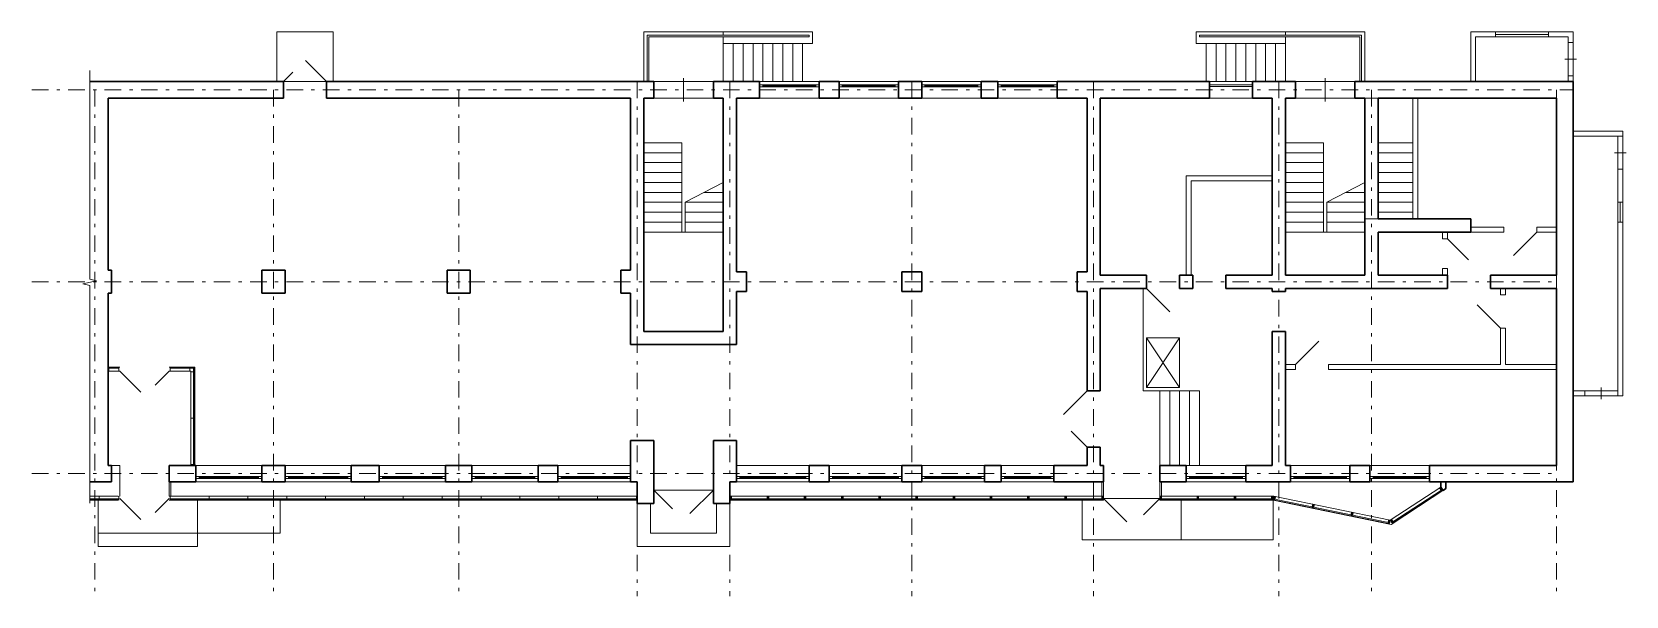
# Model space of a CAD drawing. Header units: metres. Extents: x 3.9 to 52.1, y 10.3 to 27.3.
import ezdxf

# ---------------------------------------------------------------- set-up
doc = ezdxf.new("R2010")
doc.units = ezdxf.units.M
doc.header["$MEASUREMENT"] = 0
doc.linetypes.add('( Dashdot )', pattern=[1.001, 0.5, -0.25, 0.001, -0.25])

msp = doc.modelspace()

# ---------------------------------------------------------------- linework, layer by layer
at = {"lineweight": 13}
for p, q in [((12.976, 27.316), (11.276, 27.316)), ((11.276, 27.316), (11.276, 25.816)), ((12.976, 25.816), (12.976, 27.316)), ((22.376, 25.816), (22.376, 27.316)), ((22.376, 27.316), (27.476, 27.316)), ((22.476, 27.216), (27.376, 27.216)), ((22.476, 25.816), (22.476, 27.216)), ((22.526, 27.166), (27.376, 27.166)), ((22.526, 25.816), (22.526, 27.166)), ((24.776, 27.216), (24.776, 27.316)), ((24.776, 25.816), (24.776, 27.166)), ((27.376, 27.166), (27.376, 27.216)), ((27.476, 26.966), (27.476, 27.316)), ((44.176, 27.316), (39.076, 27.316)), ((39.076, 26.966), (39.076, 27.316)), ((44.076, 27.216), (39.176, 27.216)), ((39.176, 27.166), (39.176, 27.216)), ((44.026, 27.166), (39.176, 27.166)), ((41.776, 27.216), (41.776, 27.316)), ((41.776, 25.816), (41.776, 27.166)), ((44.026, 25.816), (44.026, 27.166)), ((44.076, 25.816), (44.076, 27.216)), ((44.176, 25.816), (44.176, 27.316)), ((47.376, 25.816), (47.376, 27.316)), ((47.376, 27.316), (48.126, 27.316)), ((49.726, 27.316), (50.476, 27.316)), ((50.476, 26.991), (50.476, 27.316)), ((27.476, 26.966), (24.776, 26.966)), ((27.176, 25.816), (27.176, 26.966)), ((39.076, 26.966), (41.776, 26.966)), ((39.376, 25.816), (39.376, 26.966)), ((11.476, 25.816), (11.759, 26.099)), ((12.14, 26.452), (12.776, 25.816)), ((25.876, 25.716), (25.976, 25.716)), ((25.876, 25.656), (25.876, 25.716)), ((25.876, 25.716), (25.876, 25.716)), ((25.976, 25.656), (25.876, 25.656)), ((25.976, 25.716), (25.976, 25.656)), ((25.976, 25.716), (27.576, 25.716)), ((25.976, 25.656), (25.976, 25.716)), ((25.976, 25.716), (25.976, 25.716)), ((27.576, 25.656), (25.976, 25.656)), ((27.676, 25.716), (27.576, 25.716)), ((27.576, 25.716), (27.576, 25.656)), ((27.576, 25.716), (27.576, 25.656)), ((27.576, 25.656), (27.676, 25.656)), ((27.676, 25.656), (27.676, 25.716)), ((27.676, 25.716), (27.676, 25.716)), ((28.276, 25.716), (28.376, 25.716)), ((28.276, 25.656), (28.276, 25.716)), ((28.276, 25.716), (28.276, 25.716)), ((28.376, 25.656), (28.276, 25.656)), ((28.376, 25.716), (28.376, 25.656)), ((28.376, 25.716), (29.976, 25.716)), ((28.376, 25.656), (28.376, 25.716)), ((28.376, 25.716), (28.376, 25.716)), ((29.976, 25.656), (28.376, 25.656)), ((30.076, 25.716), (29.976, 25.716)), ((29.976, 25.716), (29.976, 25.656)), ((29.976, 25.716), (29.976, 25.656)), ((29.976, 25.656), (30.076, 25.656)), ((30.076, 25.656), (30.076, 25.716)), ((30.076, 25.716), (30.076, 25.716)), ((30.776, 25.716), (30.876, 25.716)), ((30.776, 25.656), (30.776, 25.716)), ((30.776, 25.716), (30.776, 25.716)), ((30.876, 25.656), (30.776, 25.656)), ((30.876, 25.716), (30.876, 25.656)), ((30.876, 25.716), (32.476, 25.716)), ((30.876, 25.656), (30.876, 25.716)), ((30.876, 25.716), (30.876, 25.716)), ((32.476, 25.656), (30.876, 25.656)), ((32.576, 25.716), (32.476, 25.716)), ((32.476, 25.716), (32.476, 25.656)), ((32.476, 25.716), (32.476, 25.656)), ((32.476, 25.656), (32.576, 25.656)), ((32.576, 25.656), (32.576, 25.716)), ((32.576, 25.716), (32.576, 25.716)), ((33.076, 25.716), (33.176, 25.716)), ((33.076, 25.656), (33.076, 25.716)), ((33.076, 25.716), (33.076, 25.716)), ((33.176, 25.656), (33.076, 25.656)), ((33.176, 25.716), (33.176, 25.656)), ((33.176, 25.716), (34.776, 25.716)), ((33.176, 25.656), (33.176, 25.716)), ((33.176, 25.716), (33.176, 25.716)), ((34.776, 25.656), (33.176, 25.656)), ((34.876, 25.716), (34.776, 25.716)), ((34.776, 25.716), (34.776, 25.656)), ((34.776, 25.716), (34.776, 25.656)), ((34.776, 25.656), (34.876, 25.656)), ((34.876, 25.656), (34.876, 25.716)), ((34.876, 25.716), (34.876, 25.716)), ((39.476, 25.716), (40.776, 25.716)), ((39.476, 25.666), (39.476, 25.716)), ((39.476, 25.716), (39.476, 25.716)), ((40.776, 25.666), (39.476, 25.666)), ((40.776, 25.716), (40.776, 25.666)), ((50.476, 25.816), (50.476, 25.991)), ((45.626, 25.316), (45.626, 21.666)), ((45.776, 25.316), (45.776, 21.666)), ((50.476, 24.316), (51.976, 24.316)), ((51.976, 24.316), (51.976, 24.166)), ((22.376, 23.966), (23.526, 23.966)), ((23.526, 21.266), (23.526, 23.966)), ((41.776, 23.966), (42.926, 23.966)), ((42.926, 21.266), (42.926, 23.966)), ((51.976, 23.166), (51.976, 22.166)), ((38.776, 22.966), (38.776, 19.966)), ((38.776, 22.966), (41.376, 22.966)), ((38.926, 22.816), (38.926, 19.966)), ((38.926, 22.816), (41.376, 22.816)), ((23.626, 21.266), (23.626, 22.166)), ((43.026, 21.266), (43.026, 22.166)), ((22.376, 21.266), (24.776, 21.266)), ((41.776, 21.266), (44.176, 21.266)), ((46.526, 21.066), (46.526, 21.266)), ((46.676, 21.066), (46.676, 21.266)), ((47.376, 21.416), (48.376, 21.416)), ((47.376, 21.266), (48.376, 21.266)), ((48.376, 21.416), (48.376, 21.266)), ((49.376, 21.266), (48.669, 20.559)), ((49.376, 21.416), (49.376, 21.266)), ((49.376, 21.416), (49.976, 21.416)), ((49.376, 21.266), (49.976, 21.266)), ((51.976, 21.566), (51.976, 16.316)), ((46.526, 21.066), (46.676, 21.066)), ((46.676, 21.066), (47.313, 20.43)), ((46.526, 19.966), (46.526, 20.166)), ((46.526, 20.166), (46.676, 20.166)), ((46.676, 19.966), (46.676, 20.166)), ((37.476, 19.566), (37.476, 16.466)), ((37.576, 19.566), (38.283, 18.859)), ((48.276, 19.566), (48.276, 19.366)), ((48.276, 19.366), (48.426, 19.366)), ((48.426, 19.566), (48.426, 19.366)), ((48.276, 18.366), (47.569, 19.073)), ((48.276, 18.366), (48.426, 18.366)), ((48.276, 18.366), (48.276, 17.266)), ((48.426, 18.366), (48.426, 17.266)), ((37.576, 18.066), (37.576, 16.566)), ((38.576, 18.066), (37.576, 18.066)), ((37.576, 18.066), (37.576, 18.066)), ((38.576, 16.566), (38.576, 18.066)), ((42.076, 17.266), (42.783, 17.973)), ((6.176, 17.186), (6.526, 17.186)), ((6.176, 17.066), (6.526, 17.066)), ((6.216, 17.176), (6.486, 17.176)), ((6.216, 17.151), (6.216, 17.176)), ((6.216, 17.176), (6.216, 17.176)), ((6.486, 17.151), (6.216, 17.151)), ((6.486, 17.176), (6.486, 17.151)), ((6.526, 17.066), (7.163, 16.43)), ((8.026, 17.066), (7.602, 16.642)), ((8.026, 17.186), (8.796, 17.186)), ((8.026, 17.066), (8.676, 17.066)), ((8.066, 17.176), (8.066, 17.151)), ((8.636, 17.176), (8.066, 17.176)), ((8.066, 17.176), (8.066, 17.176)), ((8.066, 17.151), (8.636, 17.151)), ((8.636, 17.151), (8.636, 17.176)), ((8.786, 17.176), (8.666, 17.176)), ((8.666, 17.176), (8.666, 17.151)), ((8.666, 17.151), (8.761, 17.151)), ((8.676, 17.066), (8.676, 14.216)), ((8.761, 17.151), (8.761, 17.056)), ((8.761, 17.056), (8.786, 17.056)), ((8.761, 17.026), (8.786, 17.026)), ((8.761, 14.256), (8.761, 17.026)), ((8.761, 17.026), (8.761, 17.026)), ((8.786, 17.056), (8.786, 17.176)), ((8.786, 17.026), (8.786, 14.256)), ((8.796, 14.216), (8.796, 17.186)), ((41.776, 17.266), (42.076, 17.266)), ((41.776, 17.116), (42.076, 17.116)), ((42.076, 17.266), (42.076, 17.116)), ((43.076, 17.266), (43.076, 17.116)), ((43.076, 17.266), (48.276, 17.266)), ((43.076, 17.116), (49.976, 17.116)), ((48.426, 17.266), (49.976, 17.266)), ((35.776, 16.466), (35.059, 15.749)), ((37.476, 16.466), (39.176, 16.466)), ((37.576, 16.566), (38.576, 16.566)), ((37.976, 16.466), (37.976, 14.216)), ((39.176, 16.466), (39.176, 14.216)), ((50.476, 16.316), (50.826, 16.316)), ((35.776, 14.766), (35.291, 15.251)), ((6.276, 14.216), (6.526, 14.216)), ((6.526, 14.216), (6.526, 13.286)), ((8.786, 14.256), (8.761, 14.256)), ((38.776, 14.216), (39.176, 14.216)), ((8.026, 13.716), (8.026, 13.286)), ((8.076, 13.716), (8.076, 13.286)), ((19.776, 13.876), (19.876, 13.876)), ((19.776, 13.816), (19.776, 13.876)), ((19.776, 13.876), (19.776, 13.876)), ((19.876, 13.816), (19.776, 13.816)), ((19.876, 13.876), (19.876, 13.816)), ((19.876, 13.876), (21.876, 13.876)), ((19.876, 13.816), (19.876, 13.876)), ((19.876, 13.876), (19.876, 13.876)), ((21.876, 13.816), (19.876, 13.816)), ((21.876, 13.876), (21.876, 13.816)), ((21.976, 13.876), (21.876, 13.876)), ((21.876, 13.876), (21.876, 13.816)), ((21.876, 13.816), (21.976, 13.816)), ((21.976, 13.816), (21.976, 13.876)), ((21.976, 13.876), (21.976, 13.876)), ((25.176, 13.876), (25.276, 13.876)), ((25.176, 13.816), (25.176, 13.876)), ((25.176, 13.876), (25.176, 13.876)), ((25.276, 13.816), (25.176, 13.816)), ((25.276, 13.876), (25.276, 13.816)), ((25.276, 13.876), (27.276, 13.876)), ((25.276, 13.816), (25.276, 13.876)), ((25.276, 13.876), (25.276, 13.876)), ((27.276, 13.816), (25.276, 13.816)), ((27.276, 13.876), (27.276, 13.816)), ((27.376, 13.876), (27.276, 13.876)), ((27.276, 13.876), (27.276, 13.816)), ((27.276, 13.816), (27.376, 13.816)), ((27.376, 13.816), (27.376, 13.876)), ((27.376, 13.876), (27.376, 13.876)), ((27.976, 13.876), (28.076, 13.876)), ((27.976, 13.816), (27.976, 13.876)), ((27.976, 13.876), (27.976, 13.876)), ((28.076, 13.816), (27.976, 13.816)), ((28.076, 13.876), (28.076, 13.816)), ((28.076, 13.876), (30.076, 13.876)), ((28.076, 13.816), (28.076, 13.876)), ((28.076, 13.876), (28.076, 13.876)), ((30.076, 13.816), (28.076, 13.816)), ((30.076, 13.876), (30.076, 13.816)), ((30.176, 13.876), (30.076, 13.876)), ((30.076, 13.876), (30.076, 13.816)), ((30.076, 13.816), (30.176, 13.816)), ((30.176, 13.816), (30.176, 13.876)), ((30.176, 13.876), (30.176, 13.876)), ((30.776, 13.876), (30.876, 13.876)), ((30.776, 13.816), (30.776, 13.876)), ((30.776, 13.876), (30.776, 13.876)), ((30.876, 13.816), (30.776, 13.816)), ((30.876, 13.876), (30.876, 13.816)), ((30.876, 13.876), (32.576, 13.876)), ((30.876, 13.816), (30.876, 13.876)), ((30.876, 13.876), (30.876, 13.876)), ((32.576, 13.816), (30.876, 13.816)), ((32.576, 13.876), (32.576, 13.816)), ((32.676, 13.876), (32.576, 13.876)), ((32.576, 13.876), (32.576, 13.816)), ((32.576, 13.816), (32.676, 13.816)), ((32.676, 13.816), (32.676, 13.876)), ((32.676, 13.876), (32.676, 13.876)), ((33.176, 13.876), (33.276, 13.876)), ((33.176, 13.816), (33.176, 13.876)), ((33.176, 13.876), (33.176, 13.876)), ((33.276, 13.816), (33.176, 13.816)), ((33.276, 13.876), (33.276, 13.816)), ((33.276, 13.876), (34.676, 13.876)), ((33.276, 13.816), (33.276, 13.876)), ((33.276, 13.876), (33.276, 13.876)), ((34.676, 13.816), (33.276, 13.816)), ((34.676, 13.876), (34.676, 13.816)), ((34.776, 13.876), (34.676, 13.876)), ((34.676, 13.876), (34.676, 13.816)), ((34.676, 13.816), (34.776, 13.816)), ((34.776, 13.816), (34.776, 13.876)), ((34.776, 13.876), (34.776, 13.876)), ((36.276, 13.716), (36.226, 13.716)), ((36.226, 13.716), (36.226, 13.286)), ((36.276, 13.286), (36.276, 13.716)), ((38.026, 13.716), (37.976, 13.716)), ((37.976, 13.716), (37.976, 13.286)), ((38.026, 13.286), (38.026, 13.716)), ((38.776, 13.876), (38.876, 13.876)), ((38.776, 13.816), (38.776, 13.876)), ((38.776, 13.876), (38.776, 13.876)), ((38.876, 13.816), (38.776, 13.816)), ((38.876, 13.876), (38.876, 13.816)), ((40.576, 13.876), (40.476, 13.876)), ((40.476, 13.876), (40.476, 13.816)), ((40.476, 13.816), (40.576, 13.816)), ((40.576, 13.816), (40.576, 13.876)), ((40.576, 13.876), (40.576, 13.876)), ((41.926, 13.876), (42.026, 13.876)), ((41.926, 13.816), (41.926, 13.876)), ((41.926, 13.876), (41.926, 13.876)), ((42.026, 13.816), (41.926, 13.816)), ((42.026, 13.876), (42.026, 13.816)), ((43.726, 13.876), (43.626, 13.876)), ((43.626, 13.876), (43.626, 13.816)), ((43.626, 13.816), (43.726, 13.816)), ((43.726, 13.816), (43.726, 13.876)), ((43.726, 13.876), (43.726, 13.876)), ((44.326, 13.876), (44.426, 13.876)), ((44.326, 13.816), (44.326, 13.876)), ((44.326, 13.876), (44.326, 13.876)), ((44.426, 13.816), (44.326, 13.816)), ((44.426, 13.876), (44.426, 13.816)), ((46.477, 13.562), (44.946, 12.562)), ((46.626, 13.516), (44.97, 12.434)), ((46.126, 13.876), (46.026, 13.876)), ((46.026, 13.876), (46.026, 13.816)), ((46.026, 13.816), (46.126, 13.816)), ((46.126, 13.816), (46.126, 13.876)), ((46.126, 13.876), (46.126, 13.876)), ((6.476, 13.286), (5.62, 13.286)), ((5.62, 13.166), (6.476, 13.166)), ((5.875, 13.166), (5.875, 11.766)), ((5.915, 13.201), (5.915, 13.176)), ((6.486, 13.201), (5.915, 13.201)), ((5.915, 13.201), (5.915, 13.201)), ((5.915, 13.176), (6.486, 13.176)), ((6.486, 13.176), (6.486, 13.201)), ((6.526, 13.216), (7.163, 12.58)), ((8.026, 13.216), (7.602, 12.792)), ((22.176, 13.286), (8.026, 13.286)), ((22.176, 13.166), (8.026, 13.166)), ((8.066, 13.176), (8.066, 13.201)), ((8.066, 13.201), (22.136, 13.201)), ((22.136, 13.176), (8.066, 13.176)), ((8.875, 13.166), (8.875, 11.766)), ((11.375, 13.166), (11.375, 12.166)), ((22.136, 13.201), (22.136, 13.176)), ((22.136, 13.201), (22.136, 13.201)), ((22.176, 13.066), (22.176, 11.766)), ((22.576, 13.066), (22.576, 12.166)), ((22.676, 13.466), (23.242, 12.9)), ((24.476, 13.466), (23.769, 12.759)), ((24.576, 13.066), (24.576, 12.166)), ((36.276, 13.286), (24.976, 13.286)), ((24.976, 13.166), (36.276, 13.166)), ((24.976, 13.066), (24.976, 11.766)), ((25.016, 13.176), (25.016, 13.201)), ((25.016, 13.201), (36.236, 13.201)), ((36.236, 13.176), (25.016, 13.176)), ((35.626, 13.166), (35.626, 11.966)), ((36.226, 13.286), (36.276, 13.286)), ((36.226, 13.286), (36.226, 13.286)), ((36.236, 13.201), (36.236, 13.176)), ((36.236, 13.201), (36.236, 13.201)), ((36.276, 13.216), (36.983, 12.509)), ((37.976, 13.216), (37.481, 12.721)), ((37.976, 13.286), (41.413, 13.286)), ((37.976, 13.286), (38.026, 13.286)), ((37.976, 13.286), (37.976, 13.286)), ((37.976, 13.166), (41.401, 13.166)), ((38.016, 13.201), (38.016, 13.176)), ((41.361, 13.201), (38.016, 13.201)), ((38.016, 13.201), (38.016, 13.201)), ((38.016, 13.176), (41.361, 13.176)), ((38.626, 13.166), (38.626, 11.966)), ((41.361, 13.176), (41.361, 13.201)), ((41.401, 13.166), (44.97, 12.434)), ((41.401, 13.166), (41.401, 11.966)), ((41.413, 13.286), (44.946, 12.562)), ((41.447, 13.192), (41.442, 13.168)), ((41.442, 13.168), (44.884, 12.462)), ((44.889, 12.487), (41.447, 13.192)), ((41.447, 13.192), (41.447, 13.192)), ((46.49, 13.469), (45.027, 12.513)), ((45.04, 12.492), (46.504, 13.448)), ((46.504, 13.448), (46.49, 13.469)), ((5.875, 12.166), (8.875, 12.166)), ((11.375, 12.166), (8.875, 12.166)), ((22.576, 12.166), (24.576, 12.166)), ((44.884, 12.462), (44.889, 12.487)), ((45.027, 12.513), (45.04, 12.492)), ((45.027, 12.513), (45.027, 12.513)), ((5.875, 11.766), (8.875, 11.766)), ((22.176, 11.766), (24.976, 11.766)), ((35.626, 11.966), (41.401, 11.966))]:
    msp.add_line(p, q, dxfattribs=at)
at = {"color": 7, "lineweight": 13}
for p, q in [((47.526, 27.166), (48.126, 27.166)), ((47.526, 25.816), (47.526, 27.166)), ((48.126, 27.166), (48.126, 27.316)), ((49.726, 27.166), (49.726, 27.316)), ((49.726, 27.166), (50.326, 27.166)), ((50.326, 26.991), (50.326, 27.166)), ((50.326, 26.991), (50.476, 26.991)), ((50.326, 25.816), (50.326, 25.991)), ((50.326, 25.991), (50.476, 25.991)), ((50.476, 24.166), (51.976, 24.166)), ((44.576, 23.966), (45.626, 23.966)), ((51.826, 23.166), (51.826, 22.166)), ((51.826, 23.166), (51.976, 23.166)), ((51.826, 22.166), (51.976, 22.166)), ((51.826, 21.566), (51.976, 21.566)), ((51.826, 21.566), (51.826, 16.316)), ((50.476, 16.466), (50.826, 16.466)), ((50.826, 16.466), (50.826, 16.316)), ((51.826, 16.316), (51.976, 16.316))]:
    msp.add_line(p, q, dxfattribs=at)
at = {"color": 252, "lineweight": 0}
for p, q in [((47.526, 27.166), (50.326, 27.166)), ((47.526, 25.816), (47.526, 27.166)), ((47.526, 27.166), (47.526, 27.166)), ((50.326, 27.166), (50.326, 25.816)), ((50.326, 25.816), (47.526, 25.816)), ((22.376, 25.316), (24.776, 25.316)), ((22.376, 18.266), (22.376, 25.316)), ((22.376, 25.316), (22.376, 25.316)), ((24.776, 25.316), (24.776, 18.266)), ((41.776, 25.316), (41.776, 19.966)), ((45.626, 25.316), (41.776, 25.316)), ((41.776, 25.316), (41.776, 25.316)), ((41.776, 25.316), (41.776, 25.316)), ((45.626, 21.666), (45.626, 25.316)), ((50.476, 24.166), (51.826, 24.166)), ((50.476, 16.466), (50.476, 24.166)), ((50.476, 24.166), (50.476, 24.166)), ((51.826, 24.166), (51.826, 16.466)), ((44.176, 19.966), (44.176, 21.666)), ((44.176, 21.666), (45.626, 21.666)), ((41.776, 19.966), (44.176, 19.966)), ((24.776, 18.266), (22.376, 18.266)), ((51.826, 16.466), (50.476, 16.466))]:
    msp.add_line(p, q, dxfattribs=at)
at = {"color": 7, "lineweight": 0}
for p, q in [((48.126, 27.316), (49.726, 27.316)), ((48.126, 27.166), (48.126, 27.316)), ((48.126, 27.316), (48.126, 27.316)), ((48.126, 27.241), (49.726, 27.241)), ((49.726, 27.166), (48.126, 27.166)), ((49.726, 27.316), (49.726, 27.166)), ((50.326, 26.991), (50.326, 25.991)), ((50.475, 26.991), (50.326, 26.991)), ((50.326, 26.991), (50.326, 26.991)), ((50.475, 25.991), (50.475, 26.991)), ((50.226, 26.491), (50.575, 26.491)), ((50.326, 25.991), (50.475, 25.991)), ((51.976, 24.166), (51.826, 24.166)), ((51.826, 24.166), (51.826, 23.166)), ((51.976, 23.166), (51.976, 24.166)), ((44.576, 23.666), (45.626, 23.666)), ((51.726, 23.666), (52.076, 23.666)), ((44.576, 23.366), (45.626, 23.366)), ((51.826, 23.166), (51.976, 23.166)), ((51.826, 23.166), (51.826, 23.166)), ((44.576, 23.066), (45.626, 23.066)), ((44.576, 22.766), (45.626, 22.766)), ((44.576, 22.466), (45.626, 22.466)), ((44.576, 22.166), (45.626, 22.166)), ((44.576, 21.866), (45.626, 21.866)), ((51.826, 22.166), (51.826, 21.566)), ((51.976, 22.166), (51.826, 22.166)), ((51.826, 22.166), (51.826, 22.166)), ((51.901, 22.166), (51.901, 21.566)), ((51.976, 21.566), (51.976, 22.166)), ((51.826, 21.566), (51.976, 21.566)), ((51.826, 16.466), (50.826, 16.466)), ((50.826, 16.466), (50.826, 16.316)), ((51.326, 16.566), (51.326, 16.216)), ((51.826, 16.316), (51.826, 16.466)), ((50.826, 16.316), (51.826, 16.316)), ((50.826, 16.316), (50.826, 16.316))]:
    msp.add_line(p, q, dxfattribs=at)
at = {"lineweight": 0}
for p, q in [((25.076, 25.816), (25.076, 26.966)), ((25.376, 25.816), (25.376, 26.966)), ((25.676, 25.816), (25.676, 26.966)), ((25.976, 25.816), (25.976, 26.966)), ((26.276, 25.816), (26.276, 26.966)), ((26.576, 25.816), (26.576, 26.966)), ((26.876, 25.816), (26.876, 26.966)), ((39.676, 25.816), (39.676, 26.966)), ((39.976, 25.816), (39.976, 26.966)), ((40.276, 25.816), (40.276, 26.966)), ((40.576, 25.816), (40.576, 26.966)), ((40.876, 25.816), (40.876, 26.966)), ((41.176, 25.816), (41.176, 26.966)), ((41.476, 25.816), (41.476, 26.966)), ((5.62, 19.839), (5.62, 26.15)), ((11.476, 25.816), (12.776, 25.816)), ((22.676, 25.816), (24.476, 25.816)), ((22.676, 25.316), (22.676, 25.816)), ((22.676, 25.816), (22.676, 25.816)), ((23.576, 25.916), (23.576, 25.216)), ((24.476, 25.816), (24.476, 25.316)), ((25.876, 25.816), (27.676, 25.816)), ((25.876, 25.316), (25.876, 25.816)), ((25.876, 25.816), (25.876, 25.816)), ((25.976, 25.686), (27.576, 25.686)), ((27.676, 25.816), (27.676, 25.316)), ((28.276, 25.816), (30.076, 25.816)), ((28.276, 25.316), (28.276, 25.816)), ((28.276, 25.816), (28.276, 25.816)), ((28.376, 25.686), (29.976, 25.686)), ((30.076, 25.816), (30.076, 25.316)), ((30.776, 25.816), (32.576, 25.816)), ((30.776, 25.316), (30.776, 25.816)), ((30.776, 25.816), (30.776, 25.816)), ((30.876, 25.686), (32.476, 25.686)), ((32.576, 25.816), (32.576, 25.316)), ((33.076, 25.816), (34.876, 25.816)), ((33.076, 25.316), (33.076, 25.816)), ((33.076, 25.816), (33.076, 25.816)), ((33.176, 25.686), (34.776, 25.686)), ((34.876, 25.816), (34.876, 25.316)), ((39.476, 25.816), (40.776, 25.816)), ((39.476, 25.316), (39.476, 25.816)), ((39.476, 25.816), (39.476, 25.816)), ((40.776, 25.816), (40.776, 25.316)), ((42.076, 25.816), (43.876, 25.816)), ((42.076, 25.316), (42.076, 25.816)), ((42.076, 25.816), (42.076, 25.816)), ((42.976, 25.916), (42.976, 25.216)), ((43.876, 25.816), (43.876, 25.316)), ((24.476, 25.316), (22.676, 25.316)), ((27.676, 25.316), (25.876, 25.316)), ((30.076, 25.316), (28.276, 25.316)), ((32.576, 25.316), (30.776, 25.316)), ((34.876, 25.316), (33.076, 25.316)), ((40.776, 25.316), (39.476, 25.316)), ((43.876, 25.316), (42.076, 25.316)), ((22.376, 23.666), (23.526, 23.666)), ((41.776, 23.666), (42.926, 23.666)), ((22.376, 23.366), (23.526, 23.366)), ((41.776, 23.366), (42.926, 23.366)), ((22.376, 23.066), (23.526, 23.066)), ((22.376, 22.766), (23.526, 22.766)), ((23.626, 22.166), (24.776, 22.766)), ((41.776, 23.066), (42.926, 23.066)), ((41.776, 22.766), (42.926, 22.766)), ((43.026, 22.166), (44.176, 22.766)), ((22.376, 22.466), (23.526, 22.466)), ((24.201, 22.466), (24.776, 22.466)), ((41.776, 22.466), (42.926, 22.466)), ((43.601, 22.466), (44.176, 22.466)), ((22.376, 22.166), (23.526, 22.166)), ((22.376, 21.866), (23.526, 21.866)), ((23.626, 22.166), (24.776, 22.166)), ((23.626, 21.866), (24.776, 21.866)), ((41.776, 22.166), (42.926, 22.166)), ((41.776, 21.866), (42.926, 21.866)), ((43.026, 22.166), (44.176, 22.166)), ((43.026, 21.866), (44.176, 21.866)), ((22.376, 21.566), (23.526, 21.566)), ((23.626, 21.566), (24.776, 21.566)), ((41.776, 21.566), (42.926, 21.566)), ((43.026, 21.566), (44.176, 21.566)), ((5.414, 19.703), (5.826, 19.793)), ((5.826, 19.793), (5.62, 19.839)), ((5.62, 19.657), (5.414, 19.703)), ((5.62, 13.074), (5.62, 19.657)), ((37.576, 18.066), (38.576, 16.566)), ((37.576, 16.566), (38.576, 18.066)), ((38.276, 16.466), (38.276, 14.216)), ((38.576, 16.466), (38.576, 14.216)), ((38.876, 16.466), (38.876, 14.216)), ((8.826, 14.216), (10.826, 14.216)), ((8.826, 13.716), (8.826, 14.216)), ((8.826, 14.216), (8.826, 14.216)), ((10.826, 14.216), (10.826, 13.716)), ((11.526, 14.216), (13.526, 14.216)), ((11.526, 13.716), (11.526, 14.216)), ((11.526, 14.216), (11.526, 14.216)), ((13.526, 14.216), (13.526, 13.716)), ((14.376, 14.216), (16.376, 14.216)), ((14.376, 13.716), (14.376, 14.216)), ((14.376, 14.216), (14.376, 14.216)), ((16.376, 14.216), (16.376, 13.716)), ((17.176, 14.216), (19.176, 14.216)), ((17.176, 13.716), (17.176, 14.216)), ((17.176, 14.216), (17.176, 14.216)), ((19.176, 14.216), (19.176, 13.716)), ((19.776, 14.216), (21.976, 14.216)), ((19.776, 13.716), (19.776, 14.216)), ((19.776, 14.216), (19.776, 14.216)), ((21.976, 14.216), (21.976, 13.716)), ((25.176, 14.216), (27.376, 14.216)), ((25.176, 13.716), (25.176, 14.216)), ((25.176, 14.216), (25.176, 14.216)), ((27.376, 14.216), (27.376, 13.716)), ((27.976, 14.216), (30.176, 14.216)), ((27.976, 13.716), (27.976, 14.216)), ((27.976, 14.216), (27.976, 14.216)), ((30.176, 14.216), (30.176, 13.716)), ((30.776, 14.216), (32.676, 14.216)), ((30.776, 13.716), (30.776, 14.216)), ((30.776, 14.216), (30.776, 14.216)), ((32.676, 14.216), (32.676, 13.716)), ((33.176, 14.216), (34.776, 14.216)), ((33.176, 13.716), (33.176, 14.216)), ((33.176, 14.216), (33.176, 14.216)), ((34.776, 14.216), (34.776, 13.716)), ((38.776, 14.216), (40.576, 14.216)), ((38.776, 13.716), (38.776, 14.216)), ((38.776, 14.216), (38.776, 14.216)), ((40.576, 14.216), (40.576, 13.716)), ((41.926, 14.216), (43.726, 14.216)), ((41.926, 13.716), (41.926, 14.216)), ((41.926, 14.216), (41.926, 14.216)), ((43.726, 14.216), (43.726, 13.716)), ((44.326, 14.216), (46.126, 14.216)), ((44.326, 13.716), (44.326, 14.216)), ((44.326, 14.216), (44.326, 14.216)), ((46.126, 14.216), (46.126, 13.716)), ((8.826, 13.876), (8.926, 13.876)), ((8.826, 13.816), (8.826, 13.876)), ((8.826, 13.876), (8.826, 13.876)), ((8.926, 13.816), (8.826, 13.816)), ((10.826, 13.716), (8.826, 13.716)), ((8.926, 13.876), (10.726, 13.876)), ((8.926, 13.816), (8.926, 13.876)), ((8.926, 13.876), (8.926, 13.876)), ((8.926, 13.876), (8.926, 13.816)), ((8.926, 13.846), (10.726, 13.846)), ((10.726, 13.816), (8.926, 13.816)), ((10.726, 13.876), (10.726, 13.816)), ((10.826, 13.876), (10.726, 13.876)), ((10.726, 13.876), (10.726, 13.816)), ((10.726, 13.816), (10.826, 13.816)), ((10.826, 13.816), (10.826, 13.876)), ((10.826, 13.876), (10.826, 13.876)), ((11.526, 13.876), (11.626, 13.876)), ((11.526, 13.816), (11.526, 13.876)), ((11.526, 13.876), (11.526, 13.876)), ((11.626, 13.816), (11.526, 13.816)), ((13.526, 13.716), (11.526, 13.716)), ((11.626, 13.876), (13.426, 13.876)), ((11.626, 13.816), (11.626, 13.876)), ((11.626, 13.876), (11.626, 13.876)), ((11.626, 13.876), (11.626, 13.816)), ((11.626, 13.846), (13.426, 13.846)), ((13.426, 13.816), (11.626, 13.816)), ((13.426, 13.876), (13.426, 13.816)), ((13.526, 13.876), (13.426, 13.876)), ((13.426, 13.876), (13.426, 13.816)), ((13.426, 13.816), (13.526, 13.816)), ((13.526, 13.816), (13.526, 13.876)), ((13.526, 13.876), (13.526, 13.876)), ((14.376, 13.876), (14.476, 13.876)), ((14.376, 13.816), (14.376, 13.876)), ((14.376, 13.876), (14.376, 13.876)), ((14.476, 13.816), (14.376, 13.816)), ((16.376, 13.716), (14.376, 13.716)), ((14.476, 13.876), (16.276, 13.876)), ((14.476, 13.816), (14.476, 13.876)), ((14.476, 13.876), (14.476, 13.876)), ((14.476, 13.876), (14.476, 13.816)), ((14.476, 13.846), (16.276, 13.846)), ((16.276, 13.816), (14.476, 13.816)), ((16.276, 13.876), (16.276, 13.816)), ((16.376, 13.876), (16.276, 13.876)), ((16.276, 13.876), (16.276, 13.816)), ((16.276, 13.816), (16.376, 13.816)), ((16.376, 13.816), (16.376, 13.876)), ((16.376, 13.876), (16.376, 13.876)), ((17.176, 13.876), (17.276, 13.876)), ((17.176, 13.816), (17.176, 13.876)), ((17.176, 13.876), (17.176, 13.876)), ((17.276, 13.816), (17.176, 13.816)), ((19.176, 13.716), (17.176, 13.716)), ((17.276, 13.876), (19.076, 13.876)), ((17.276, 13.816), (17.276, 13.876)), ((17.276, 13.876), (17.276, 13.876)), ((17.276, 13.876), (17.276, 13.816)), ((17.276, 13.846), (19.076, 13.846)), ((19.076, 13.816), (17.276, 13.816)), ((19.076, 13.876), (19.076, 13.816)), ((19.176, 13.876), (19.076, 13.876)), ((19.076, 13.876), (19.076, 13.816)), ((19.076, 13.816), (19.176, 13.816)), ((19.176, 13.816), (19.176, 13.876)), ((19.176, 13.876), (19.176, 13.876)), ((21.976, 13.716), (19.776, 13.716)), ((19.876, 13.846), (21.876, 13.846)), ((27.376, 13.716), (25.176, 13.716)), ((25.276, 13.846), (27.276, 13.846)), ((30.176, 13.716), (27.976, 13.716)), ((28.076, 13.846), (30.076, 13.846)), ((32.676, 13.716), (30.776, 13.716)), ((30.876, 13.846), (32.576, 13.846)), ((34.776, 13.716), (33.176, 13.716)), ((33.276, 13.846), (34.676, 13.846)), ((40.576, 13.716), (38.776, 13.716)), ((38.876, 13.876), (40.476, 13.876)), ((38.876, 13.816), (38.876, 13.876)), ((38.876, 13.876), (38.876, 13.876)), ((38.876, 13.846), (40.476, 13.846)), ((40.476, 13.816), (38.876, 13.816)), ((40.476, 13.876), (40.476, 13.816)), ((43.726, 13.716), (41.926, 13.716)), ((42.026, 13.876), (43.626, 13.876)), ((42.026, 13.816), (42.026, 13.876)), ((42.026, 13.876), (42.026, 13.876)), ((42.026, 13.846), (43.626, 13.846)), ((43.626, 13.816), (42.026, 13.816)), ((43.626, 13.876), (43.626, 13.816)), ((46.126, 13.716), (44.326, 13.716)), ((44.426, 13.876), (46.026, 13.876)), ((44.426, 13.816), (44.426, 13.876)), ((44.426, 13.876), (44.426, 13.876)), ((44.426, 13.846), (46.026, 13.846)), ((46.026, 13.816), (44.426, 13.816)), ((46.026, 13.876), (46.026, 13.816)), ((24.476, 13.466), (22.676, 13.466)), ((36.276, 13.216), (37.976, 13.216))]:
    msp.add_line(p, q, dxfattribs=at)
at = {"color": 1, "linetype": '( Dashdot )', "lineweight": 0}
for p, q in [((3.87, 25.566), (50.476, 25.566)), ((5.776, 25.566), (5.776, 10.266)), ((11.176, 25.566), (11.176, 10.266)), ((16.776, 25.566), (16.776, 10.266)), ((22.176, 25.815), (22.176, 10.266)), ((24.976, 25.815), (24.976, 10.266)), ((30.476, 25.815), (30.476, 10.266)), ((35.976, 25.815), (35.976, 10.266)), ((41.576, 25.815), (41.576, 10.266)), ((44.376, 25.566), (44.376, 10.266)), ((49.976, 25.566), (49.976, 10.266)), ((3.87, 19.766), (49.976, 19.766)), ((3.87, 13.966), (49.976, 13.966))]:
    msp.add_line(p, q, dxfattribs=at)
at = {"lineweight": 30}
for p, q in [((5.62, 25.816), (11.476, 25.816)), ((11.476, 25.816), (11.476, 25.316)), ((12.776, 25.816), (12.776, 25.316)), ((12.776, 25.816), (22.676, 25.816)), ((22.676, 25.816), (22.676, 25.316)), ((24.476, 25.816), (24.476, 25.316)), ((24.476, 25.816), (25.876, 25.816)), ((25.876, 25.816), (25.876, 25.316)), ((27.676, 25.816), (27.676, 25.316)), ((27.676, 25.816), (28.276, 25.816)), ((28.276, 25.816), (28.276, 25.316)), ((30.076, 25.816), (30.076, 25.316)), ((30.076, 25.816), (30.776, 25.816)), ((30.776, 25.816), (30.776, 25.316)), ((32.576, 25.816), (32.576, 25.316)), ((32.576, 25.816), (33.076, 25.816)), ((33.076, 25.816), (33.076, 25.316)), ((34.876, 25.816), (34.876, 25.316)), ((34.876, 25.816), (39.476, 25.816)), ((39.476, 25.816), (39.476, 25.316)), ((40.776, 25.816), (40.776, 25.316)), ((40.776, 25.816), (42.076, 25.816)), ((42.076, 25.816), (42.076, 25.316)), ((43.876, 25.816), (43.876, 25.316)), ((43.876, 25.816), (50.476, 25.816)), ((50.476, 25.816), (50.476, 13.716)), ((6.176, 25.316), (11.476, 25.316)), ((6.176, 25.316), (6.176, 20.116)), ((12.776, 25.316), (21.976, 25.316)), ((21.976, 20.116), (21.976, 25.316)), ((22.376, 18.266), (22.376, 25.316)), ((22.376, 25.316), (22.676, 25.316)), ((24.476, 25.316), (24.776, 25.316)), ((24.776, 18.266), (24.776, 25.316)), ((25.176, 20.066), (25.176, 25.316)), ((25.176, 25.316), (25.876, 25.316)), ((27.676, 25.316), (28.276, 25.316)), ((30.076, 25.316), (30.776, 25.316)), ((32.576, 25.316), (33.076, 25.316)), ((34.876, 25.316), (35.776, 25.316)), ((35.776, 25.316), (35.776, 20.066)), ((36.176, 25.316), (36.176, 19.966)), ((36.176, 25.316), (39.476, 25.316)), ((40.776, 25.316), (41.376, 25.316)), ((41.376, 25.316), (41.376, 19.966)), ((41.776, 19.966), (41.776, 25.316)), ((41.776, 25.316), (42.076, 25.316)), ((44.176, 25.316), (43.876, 25.316)), ((44.176, 19.966), (44.176, 25.316)), ((44.576, 25.316), (49.976, 25.316)), ((44.576, 21.666), (44.576, 25.316)), ((49.976, 25.316), (49.976, 19.966)), ((44.576, 21.666), (47.376, 21.666)), ((44.576, 19.966), (44.576, 21.266)), ((44.576, 21.266), (47.376, 21.266)), ((47.376, 21.266), (47.376, 21.666)), ((6.276, 20.116), (6.176, 20.116)), ((6.276, 20.116), (6.276, 19.416)), ((10.826, 20.116), (10.826, 19.416)), ((10.826, 20.116), (11.526, 20.116)), ((11.526, 20.116), (11.526, 19.416)), ((16.426, 20.116), (16.426, 19.416)), ((17.126, 20.116), (16.426, 20.116)), ((17.126, 20.116), (17.126, 19.416)), ((21.676, 20.116), (21.676, 19.416)), ((21.676, 20.116), (21.976, 20.116)), ((25.476, 20.066), (25.176, 20.066)), ((25.476, 20.066), (25.476, 19.466)), ((30.176, 20.066), (30.176, 19.466)), ((30.176, 20.066), (30.776, 20.066)), ((30.776, 20.066), (30.776, 19.466)), ((35.476, 20.066), (35.776, 20.066)), ((35.476, 20.066), (35.476, 19.466)), ((36.176, 19.966), (37.576, 19.966)), ((37.576, 19.966), (37.576, 19.566)), ((38.576, 19.966), (38.576, 19.566)), ((38.576, 19.966), (38.976, 19.966)), ((38.976, 19.966), (38.976, 19.566)), ((39.976, 19.966), (39.976, 19.566)), ((39.976, 19.966), (41.376, 19.966)), ((41.776, 19.966), (44.176, 19.966)), ((44.576, 19.966), (46.676, 19.966)), ((46.676, 19.966), (46.676, 19.566)), ((47.976, 19.966), (47.976, 19.566)), ((47.976, 19.966), (49.976, 19.966)), ((6.276, 19.416), (6.176, 19.416)), ((6.176, 19.416), (6.176, 14.216)), ((10.826, 19.416), (11.526, 19.416)), ((17.126, 19.416), (16.426, 19.416)), ((21.676, 19.416), (21.976, 19.416)), ((21.976, 17.866), (21.976, 19.416)), ((25.176, 19.466), (25.176, 17.866)), ((25.476, 19.466), (25.176, 19.466)), ((30.176, 19.466), (30.776, 19.466)), ((35.476, 19.466), (35.776, 19.466)), ((35.776, 19.466), (35.776, 16.466)), ((36.176, 19.566), (37.576, 19.566)), ((36.176, 19.566), (36.176, 16.466)), ((38.576, 19.566), (38.976, 19.566)), ((39.976, 19.566), (41.376, 19.566)), ((41.376, 19.566), (41.376, 19.466)), ((41.376, 19.466), (41.776, 19.466)), ((41.776, 19.566), (41.776, 19.466)), ((41.776, 19.566), (46.676, 19.566)), ((47.976, 19.566), (49.976, 19.566)), ((49.976, 19.566), (49.976, 14.216)), ((21.976, 17.866), (25.176, 17.866)), ((22.376, 18.266), (24.776, 18.266)), ((41.376, 18.266), (41.776, 18.266)), ((41.376, 18.266), (41.376, 14.216)), ((41.776, 18.266), (41.776, 14.216)), ((35.776, 16.466), (36.176, 16.466)), ((21.976, 14.966), (22.676, 14.966)), ((21.976, 14.966), (21.976, 13.716)), ((22.676, 14.966), (22.676, 13.066)), ((24.476, 14.966), (24.476, 13.066)), ((24.476, 14.966), (25.176, 14.966)), ((25.176, 13.716), (25.176, 14.966)), ((35.776, 14.766), (36.176, 14.766)), ((35.776, 14.766), (35.776, 14.216)), ((36.176, 14.766), (36.176, 14.216)), ((6.276, 14.216), (6.176, 14.216)), ((6.276, 14.216), (6.276, 13.716)), ((8.026, 14.216), (8.026, 13.716)), ((8.026, 14.216), (8.826, 14.216)), ((8.826, 14.216), (8.826, 13.716)), ((10.826, 14.216), (10.826, 13.716)), ((10.826, 14.216), (11.526, 14.216)), ((11.526, 14.216), (11.526, 13.716)), ((13.526, 14.216), (13.526, 13.716)), ((13.526, 14.216), (14.376, 14.216)), ((14.376, 14.216), (14.376, 13.716)), ((16.376, 14.216), (16.376, 13.716)), ((16.376, 14.216), (17.176, 14.216)), ((17.176, 14.216), (17.176, 13.716)), ((19.176, 14.216), (19.176, 13.716)), ((19.176, 14.216), (19.776, 14.216)), ((19.776, 14.216), (19.776, 13.716)), ((27.376, 14.216), (27.976, 14.216)), ((27.376, 14.216), (27.376, 13.716)), ((27.976, 14.216), (27.976, 13.716)), ((30.176, 14.216), (30.176, 13.716)), ((30.176, 14.216), (30.776, 14.216)), ((30.776, 14.216), (30.776, 13.716)), ((32.676, 14.216), (32.676, 13.716)), ((32.676, 14.216), (33.176, 14.216)), ((33.176, 14.216), (33.176, 13.716)), ((34.776, 14.216), (34.776, 13.716)), ((34.776, 14.216), (35.776, 14.216)), ((36.176, 14.216), (36.276, 14.216)), ((36.276, 14.216), (36.276, 13.716)), ((37.976, 14.216), (37.976, 13.716)), ((37.976, 14.216), (38.776, 14.216)), ((38.776, 14.216), (38.776, 13.716)), ((40.576, 14.216), (40.576, 13.716)), ((40.576, 14.216), (41.376, 14.216)), ((41.776, 14.216), (41.926, 14.216)), ((41.926, 14.216), (41.926, 13.716)), ((43.726, 14.216), (43.726, 13.716)), ((43.726, 14.216), (44.326, 14.216)), ((44.326, 14.216), (44.326, 13.716)), ((46.126, 14.216), (46.126, 13.716)), ((46.126, 14.216), (49.976, 14.216)), ((5.62, 13.716), (6.276, 13.716)), ((8.026, 13.716), (8.826, 13.716)), ((10.826, 13.716), (11.526, 13.716)), ((13.526, 13.716), (14.376, 13.716)), ((16.376, 13.716), (17.176, 13.716)), ((19.176, 13.716), (19.776, 13.716)), ((21.976, 13.716), (22.176, 13.716)), ((22.176, 13.716), (22.176, 13.066)), ((24.976, 13.716), (24.976, 13.066)), ((25.176, 13.716), (24.976, 13.716)), ((27.376, 13.716), (27.976, 13.716)), ((30.176, 13.716), (30.776, 13.716)), ((32.676, 13.716), (33.176, 13.716)), ((34.776, 13.716), (36.276, 13.716)), ((37.976, 13.716), (38.776, 13.716)), ((40.576, 13.716), (41.926, 13.716)), ((43.726, 13.716), (44.326, 13.716)), ((46.126, 13.716), (50.476, 13.716)), ((46.477, 13.562), (46.477, 13.716)), ((46.477, 13.562), (46.542, 13.461)), ((46.542, 13.461), (46.626, 13.516)), ((46.626, 13.716), (46.626, 13.516)), ((22.176, 13.066), (22.676, 13.066)), ((24.476, 13.066), (24.976, 13.066))]:
    msp.add_line(p, q, dxfattribs=at)
at = {"color": 7, "linetype": 'Continuous', "lineweight": 13, "extrusion": (0, 0, -1)}
for p, q in [((6.201, 17.066), (6.201, 17.186)), ((6.501, 17.066), (6.501, 17.186)), ((8.051, 17.066), (8.051, 17.186)), ((8.651, 17.066), (8.651, 17.186)), ((8.676, 17.041), (8.796, 17.041)), ((8.676, 15.641), (8.796, 15.641)), ((8.676, 14.241), (8.796, 14.241)), ((5.9, 13.286), (5.9, 13.166)), ((6.501, 13.286), (6.501, 13.166)), ((8.051, 13.286), (8.051, 13.166)), ((9.226, 13.286), (9.226, 13.166)), ((10.401, 13.286), (10.401, 13.166)), ((11.576, 13.286), (11.576, 13.166)), ((12.751, 13.286), (12.751, 13.166)), ((13.926, 13.286), (13.926, 13.166)), ((15.101, 13.286), (15.101, 13.166)), ((16.276, 13.286), (16.276, 13.166)), ((17.451, 13.286), (17.451, 13.166)), ((18.626, 13.286), (18.626, 13.166)), ((19.801, 13.286), (19.801, 13.166)), ((20.976, 13.286), (20.976, 13.166)), ((22.151, 13.286), (22.151, 13.166))]:
    msp.add_line(p, q, dxfattribs=at)
at = {"color": 7, "linetype": 'Continuous', "lineweight": 13}
for p, q in [((46.435, 13.534), (46.477, 13.562)), ((46.473, 13.476), (46.435, 13.534)), ((46.435, 13.534), (46.435, 13.534)), ((46.456, 13.548), (46.522, 13.448)), ((46.515, 13.503), (46.473, 13.476)), ((46.473, 13.476), (46.515, 13.503)), ((46.477, 13.562), (46.515, 13.503)), ((46.515, 13.503), (46.523, 13.491)), ((5.885, 13.201), (5.62, 13.201)), ((5.885, 13.176), (5.62, 13.176)), ((24.976, 13.286), (25.026, 13.286)), ((24.976, 13.216), (24.976, 13.286)), ((24.976, 13.286), (24.976, 13.286)), ((25.026, 13.216), (24.976, 13.216)), ((24.976, 13.201), (24.976, 13.216)), ((24.976, 13.216), (25.026, 13.216)), ((24.986, 13.201), (24.976, 13.201)), ((24.976, 13.176), (25.026, 13.176)), ((24.976, 13.166), (24.976, 13.176)), ((24.976, 13.176), (24.976, 13.176)), ((25.026, 13.166), (24.976, 13.166)), ((24.986, 13.176), (24.986, 13.201)), ((25.016, 13.176), (24.986, 13.176)), ((25.001, 13.286), (25.001, 13.166)), ((25.026, 13.201), (25.016, 13.201)), ((25.016, 13.201), (25.016, 13.176)), ((25.026, 13.286), (25.026, 13.216)), ((25.026, 13.216), (25.026, 13.201)), ((25.026, 13.176), (25.026, 13.166)), ((26.101, 13.286), (26.151, 13.286)), ((26.101, 13.216), (26.101, 13.286)), ((26.101, 13.286), (26.101, 13.286)), ((26.151, 13.216), (26.101, 13.216)), ((26.101, 13.201), (26.101, 13.216)), ((26.101, 13.216), (26.151, 13.216)), ((26.111, 13.201), (26.101, 13.201)), ((26.101, 13.176), (26.151, 13.176)), ((26.101, 13.166), (26.101, 13.176)), ((26.101, 13.176), (26.101, 13.176)), ((26.151, 13.166), (26.101, 13.166)), ((26.111, 13.176), (26.111, 13.201)), ((26.141, 13.176), (26.111, 13.176)), ((26.126, 13.286), (26.126, 13.166)), ((26.151, 13.201), (26.141, 13.201)), ((26.141, 13.201), (26.141, 13.176)), ((26.151, 13.286), (26.151, 13.216)), ((26.151, 13.216), (26.151, 13.201)), ((26.151, 13.176), (26.151, 13.166)), ((27.226, 13.286), (27.276, 13.286)), ((27.226, 13.216), (27.226, 13.286)), ((27.226, 13.286), (27.226, 13.286)), ((27.276, 13.216), (27.226, 13.216)), ((27.226, 13.201), (27.226, 13.216)), ((27.226, 13.216), (27.276, 13.216)), ((27.236, 13.201), (27.226, 13.201)), ((27.226, 13.176), (27.276, 13.176)), ((27.226, 13.166), (27.226, 13.176)), ((27.226, 13.176), (27.226, 13.176)), ((27.276, 13.166), (27.226, 13.166)), ((27.236, 13.176), (27.236, 13.201)), ((27.266, 13.176), (27.236, 13.176)), ((27.251, 13.286), (27.251, 13.166)), ((27.276, 13.201), (27.266, 13.201)), ((27.266, 13.201), (27.266, 13.176)), ((27.276, 13.286), (27.276, 13.216)), ((27.276, 13.216), (27.276, 13.201)), ((27.276, 13.176), (27.276, 13.166)), ((28.351, 13.286), (28.401, 13.286)), ((28.351, 13.216), (28.351, 13.286)), ((28.351, 13.286), (28.351, 13.286)), ((28.401, 13.216), (28.351, 13.216)), ((28.351, 13.201), (28.351, 13.216)), ((28.351, 13.216), (28.401, 13.216)), ((28.361, 13.201), (28.351, 13.201)), ((28.351, 13.176), (28.401, 13.176)), ((28.351, 13.166), (28.351, 13.176)), ((28.351, 13.176), (28.351, 13.176)), ((28.401, 13.166), (28.351, 13.166)), ((28.361, 13.176), (28.361, 13.201)), ((28.391, 13.176), (28.361, 13.176)), ((28.376, 13.286), (28.376, 13.166)), ((28.401, 13.201), (28.391, 13.201)), ((28.391, 13.201), (28.391, 13.176)), ((28.401, 13.286), (28.401, 13.216)), ((28.401, 13.216), (28.401, 13.201)), ((28.401, 13.176), (28.401, 13.166)), ((29.476, 13.286), (29.526, 13.286)), ((29.476, 13.216), (29.476, 13.286)), ((29.476, 13.286), (29.476, 13.286)), ((29.526, 13.216), (29.476, 13.216)), ((29.476, 13.201), (29.476, 13.216)), ((29.476, 13.216), (29.526, 13.216)), ((29.486, 13.201), (29.476, 13.201)), ((29.476, 13.176), (29.526, 13.176)), ((29.476, 13.166), (29.476, 13.176)), ((29.476, 13.176), (29.476, 13.176)), ((29.526, 13.166), (29.476, 13.166)), ((29.486, 13.176), (29.486, 13.201)), ((29.516, 13.176), (29.486, 13.176)), ((29.501, 13.286), (29.501, 13.166)), ((29.526, 13.201), (29.516, 13.201)), ((29.516, 13.201), (29.516, 13.176)), ((29.526, 13.286), (29.526, 13.216)), ((29.526, 13.216), (29.526, 13.201)), ((29.526, 13.176), (29.526, 13.166)), ((30.601, 13.286), (30.651, 13.286)), ((30.601, 13.216), (30.601, 13.286)), ((30.601, 13.286), (30.601, 13.286)), ((30.651, 13.216), (30.601, 13.216)), ((30.601, 13.201), (30.601, 13.216)), ((30.601, 13.216), (30.651, 13.216)), ((30.611, 13.201), (30.601, 13.201)), ((30.601, 13.176), (30.651, 13.176)), ((30.601, 13.166), (30.601, 13.176)), ((30.601, 13.176), (30.601, 13.176)), ((30.651, 13.166), (30.601, 13.166)), ((30.611, 13.176), (30.611, 13.201)), ((30.641, 13.176), (30.611, 13.176)), ((30.626, 13.286), (30.626, 13.166)), ((30.651, 13.201), (30.641, 13.201)), ((30.641, 13.201), (30.641, 13.176)), ((30.651, 13.286), (30.651, 13.216)), ((30.651, 13.216), (30.651, 13.201)), ((30.651, 13.176), (30.651, 13.166)), ((31.726, 13.286), (31.776, 13.286)), ((31.726, 13.216), (31.726, 13.286)), ((31.726, 13.286), (31.726, 13.286)), ((31.776, 13.216), (31.726, 13.216)), ((31.726, 13.201), (31.726, 13.216)), ((31.726, 13.216), (31.776, 13.216)), ((31.736, 13.201), (31.726, 13.201)), ((31.726, 13.176), (31.776, 13.176)), ((31.726, 13.166), (31.726, 13.176)), ((31.726, 13.176), (31.726, 13.176)), ((31.776, 13.166), (31.726, 13.166)), ((31.736, 13.176), (31.736, 13.201)), ((31.766, 13.176), (31.736, 13.176)), ((31.751, 13.286), (31.751, 13.166)), ((31.776, 13.201), (31.766, 13.201)), ((31.766, 13.201), (31.766, 13.176)), ((31.776, 13.286), (31.776, 13.216)), ((31.776, 13.216), (31.776, 13.201)), ((31.776, 13.176), (31.776, 13.166)), ((32.851, 13.286), (32.901, 13.286)), ((32.851, 13.216), (32.851, 13.286)), ((32.851, 13.286), (32.851, 13.286)), ((32.901, 13.216), (32.851, 13.216)), ((32.851, 13.201), (32.851, 13.216)), ((32.851, 13.216), (32.901, 13.216)), ((32.861, 13.201), (32.851, 13.201)), ((32.851, 13.176), (32.901, 13.176)), ((32.851, 13.166), (32.851, 13.176)), ((32.851, 13.176), (32.851, 13.176)), ((32.901, 13.166), (32.851, 13.166)), ((32.861, 13.176), (32.861, 13.201)), ((32.891, 13.176), (32.861, 13.176)), ((32.876, 13.286), (32.876, 13.166)), ((32.901, 13.201), (32.891, 13.201)), ((32.891, 13.201), (32.891, 13.176)), ((32.901, 13.286), (32.901, 13.216)), ((32.901, 13.216), (32.901, 13.201)), ((32.901, 13.176), (32.901, 13.166)), ((33.976, 13.286), (34.026, 13.286)), ((33.976, 13.216), (33.976, 13.286)), ((33.976, 13.286), (33.976, 13.286)), ((34.026, 13.216), (33.976, 13.216)), ((33.976, 13.201), (33.976, 13.216)), ((33.976, 13.216), (34.026, 13.216)), ((33.986, 13.201), (33.976, 13.201)), ((33.976, 13.176), (34.026, 13.176)), ((33.976, 13.166), (33.976, 13.176)), ((33.976, 13.176), (33.976, 13.176)), ((34.026, 13.166), (33.976, 13.166)), ((33.986, 13.176), (33.986, 13.201)), ((34.016, 13.176), (33.986, 13.176)), ((34.001, 13.286), (34.001, 13.166)), ((34.026, 13.201), (34.016, 13.201)), ((34.016, 13.201), (34.016, 13.176)), ((34.026, 13.286), (34.026, 13.216)), ((34.026, 13.216), (34.026, 13.201)), ((34.026, 13.176), (34.026, 13.166)), ((35.101, 13.286), (35.151, 13.286)), ((35.101, 13.216), (35.101, 13.286)), ((35.101, 13.286), (35.101, 13.286)), ((35.151, 13.216), (35.101, 13.216)), ((35.101, 13.201), (35.101, 13.216)), ((35.101, 13.216), (35.151, 13.216)), ((35.111, 13.201), (35.101, 13.201)), ((35.101, 13.176), (35.151, 13.176)), ((35.101, 13.166), (35.101, 13.176)), ((35.101, 13.176), (35.101, 13.176)), ((35.151, 13.166), (35.101, 13.166)), ((35.111, 13.176), (35.111, 13.201)), ((35.141, 13.176), (35.111, 13.176)), ((35.126, 13.286), (35.126, 13.166)), ((35.151, 13.201), (35.141, 13.201)), ((35.141, 13.201), (35.141, 13.176)), ((35.151, 13.286), (35.151, 13.216)), ((35.151, 13.216), (35.151, 13.201)), ((35.151, 13.176), (35.151, 13.166)), ((36.226, 13.286), (36.276, 13.286)), ((36.226, 13.216), (36.226, 13.286)), ((36.226, 13.286), (36.226, 13.286)), ((36.276, 13.216), (36.226, 13.216)), ((36.226, 13.201), (36.226, 13.216)), ((36.226, 13.216), (36.276, 13.216)), ((36.236, 13.201), (36.226, 13.201)), ((36.226, 13.176), (36.276, 13.176)), ((36.226, 13.166), (36.226, 13.176)), ((36.226, 13.176), (36.226, 13.176)), ((36.276, 13.166), (36.226, 13.166)), ((36.236, 13.176), (36.236, 13.201)), ((36.266, 13.176), (36.236, 13.176)), ((36.251, 13.286), (36.251, 13.166)), ((36.276, 13.201), (36.266, 13.201)), ((36.266, 13.201), (36.266, 13.176)), ((36.276, 13.286), (36.276, 13.216)), ((36.276, 13.216), (36.276, 13.201)), ((36.276, 13.176), (36.276, 13.166)), ((37.976, 13.286), (38.026, 13.286)), ((37.976, 13.216), (37.976, 13.286)), ((37.976, 13.286), (37.976, 13.286)), ((38.026, 13.216), (37.976, 13.216)), ((37.976, 13.201), (37.976, 13.216)), ((37.976, 13.216), (38.026, 13.216)), ((37.986, 13.201), (37.976, 13.201)), ((37.976, 13.176), (38.026, 13.176)), ((37.976, 13.166), (37.976, 13.176)), ((37.976, 13.176), (37.976, 13.176)), ((38.026, 13.166), (37.976, 13.166)), ((37.986, 13.176), (37.986, 13.201)), ((38.016, 13.176), (37.986, 13.176)), ((38.001, 13.286), (38.001, 13.166)), ((38.026, 13.201), (38.016, 13.201)), ((38.016, 13.201), (38.016, 13.176)), ((38.026, 13.286), (38.026, 13.216)), ((38.026, 13.216), (38.026, 13.201)), ((38.026, 13.176), (38.026, 13.166)), ((39.101, 13.286), (39.151, 13.286)), ((39.101, 13.216), (39.101, 13.286)), ((39.101, 13.286), (39.101, 13.286)), ((39.151, 13.216), (39.101, 13.216)), ((39.101, 13.201), (39.101, 13.216)), ((39.101, 13.216), (39.151, 13.216)), ((39.111, 13.201), (39.101, 13.201)), ((39.101, 13.176), (39.151, 13.176)), ((39.101, 13.166), (39.101, 13.176)), ((39.101, 13.176), (39.101, 13.176)), ((39.151, 13.166), (39.101, 13.166)), ((39.111, 13.176), (39.111, 13.201)), ((39.141, 13.176), (39.111, 13.176)), ((39.126, 13.286), (39.126, 13.166)), ((39.151, 13.201), (39.141, 13.201)), ((39.141, 13.201), (39.141, 13.176)), ((39.151, 13.286), (39.151, 13.216)), ((39.151, 13.216), (39.151, 13.201)), ((39.151, 13.176), (39.151, 13.166)), ((40.226, 13.286), (40.276, 13.286)), ((40.226, 13.216), (40.226, 13.286)), ((40.226, 13.286), (40.226, 13.286)), ((40.276, 13.216), (40.226, 13.216)), ((40.226, 13.201), (40.226, 13.216)), ((40.226, 13.216), (40.276, 13.216)), ((40.236, 13.201), (40.226, 13.201)), ((40.226, 13.176), (40.276, 13.176)), ((40.226, 13.166), (40.226, 13.176)), ((40.226, 13.176), (40.226, 13.176)), ((40.276, 13.166), (40.226, 13.166)), ((40.236, 13.176), (40.236, 13.201)), ((40.266, 13.176), (40.236, 13.176)), ((40.251, 13.286), (40.251, 13.166)), ((40.276, 13.201), (40.266, 13.201)), ((40.266, 13.201), (40.266, 13.176)), ((40.276, 13.286), (40.276, 13.216)), ((40.276, 13.216), (40.276, 13.201)), ((40.276, 13.176), (40.276, 13.166)), ((41.351, 13.286), (41.401, 13.286)), ((41.351, 13.216), (41.351, 13.286)), ((41.351, 13.286), (41.351, 13.286)), ((41.401, 13.216), (41.351, 13.216)), ((41.351, 13.201), (41.351, 13.216)), ((41.351, 13.216), (41.401, 13.216)), ((41.361, 13.201), (41.351, 13.201)), ((41.351, 13.176), (41.401, 13.176)), ((41.351, 13.166), (41.351, 13.176)), ((41.351, 13.176), (41.351, 13.176)), ((41.401, 13.166), (41.351, 13.166)), ((41.361, 13.176), (41.361, 13.201)), ((41.391, 13.176), (41.361, 13.176)), ((41.376, 13.286), (41.376, 13.166)), ((41.401, 13.201), (41.391, 13.201)), ((41.391, 13.201), (41.391, 13.176)), ((41.401, 13.286), (41.401, 13.216)), ((41.401, 13.216), (41.401, 13.201)), ((41.401, 13.176), (41.401, 13.166)), ((41.401, 13.166), (41.403, 13.176)), ((41.45, 13.156), (41.401, 13.166)), ((41.403, 13.176), (41.452, 13.166)), ((41.403, 13.176), (41.403, 13.176)), ((41.408, 13.2), (41.411, 13.215)), ((41.418, 13.198), (41.408, 13.2)), ((41.411, 13.215), (41.425, 13.284)), ((41.46, 13.205), (41.411, 13.215)), ((41.411, 13.215), (41.46, 13.205)), ((41.413, 13.174), (41.418, 13.198)), ((41.442, 13.168), (41.413, 13.174)), ((41.425, 13.284), (41.474, 13.273)), ((41.425, 13.284), (41.425, 13.284)), ((41.45, 13.278), (41.426, 13.161)), ((41.447, 13.192), (41.442, 13.168)), ((41.457, 13.19), (41.447, 13.192)), ((41.452, 13.166), (41.45, 13.156)), ((41.46, 13.205), (41.457, 13.19)), ((41.474, 13.273), (41.46, 13.205)), ((42.587, 12.974), (42.601, 13.043)), ((42.601, 13.043), (42.65, 13.032)), ((42.601, 13.043), (42.601, 13.043)), ((42.625, 13.038), (42.601, 12.92)), ((42.65, 13.032), (42.636, 12.964)), ((46.481, 13.463), (46.473, 13.476)), ((46.49, 13.469), (46.481, 13.463)), ((46.504, 13.448), (46.49, 13.469)), ((46.495, 13.442), (46.537, 13.47)), ((46.501, 13.434), (46.495, 13.442)), ((46.495, 13.442), (46.495, 13.442)), ((46.542, 13.461), (46.501, 13.434)), ((46.529, 13.464), (46.504, 13.448)), ((46.523, 13.491), (46.515, 13.485)), ((46.515, 13.485), (46.529, 13.464)), ((46.537, 13.47), (46.542, 13.461)), ((42.577, 12.925), (42.579, 12.935)), ((42.626, 12.915), (42.577, 12.925)), ((42.579, 12.935), (42.628, 12.925)), ((42.579, 12.935), (42.579, 12.935)), ((42.584, 12.959), (42.587, 12.974)), ((42.594, 12.957), (42.584, 12.959)), ((42.636, 12.964), (42.587, 12.974)), ((42.587, 12.974), (42.636, 12.964)), ((42.589, 12.933), (42.594, 12.957)), ((42.618, 12.927), (42.589, 12.933)), ((42.623, 12.951), (42.618, 12.927)), ((42.633, 12.949), (42.623, 12.951)), ((42.628, 12.925), (42.626, 12.915)), ((42.636, 12.964), (42.633, 12.949)), ((43.752, 12.684), (43.754, 12.694)), ((43.801, 12.674), (43.752, 12.684)), ((43.754, 12.694), (43.803, 12.684)), ((43.754, 12.694), (43.754, 12.694)), ((43.759, 12.718), (43.762, 12.733)), ((43.769, 12.716), (43.759, 12.718)), ((43.762, 12.733), (43.776, 12.802)), ((43.811, 12.723), (43.762, 12.733)), ((43.762, 12.733), (43.811, 12.723)), ((43.764, 12.692), (43.769, 12.716)), ((43.793, 12.686), (43.764, 12.692)), ((43.776, 12.802), (43.825, 12.792)), ((43.776, 12.802), (43.776, 12.802)), ((43.801, 12.797), (43.777, 12.679)), ((43.799, 12.71), (43.793, 12.686)), ((43.808, 12.708), (43.799, 12.71)), ((43.803, 12.684), (43.801, 12.674)), ((43.811, 12.723), (43.808, 12.708)), ((43.825, 12.792), (43.811, 12.723)), ((44.882, 12.503), (44.896, 12.572)), ((44.896, 12.572), (44.945, 12.562)), ((44.896, 12.572), (44.896, 12.572)), ((44.921, 12.567), (44.897, 12.449)), ((44.945, 12.562), (44.931, 12.493)), ((44.947, 12.562), (44.988, 12.589)), ((44.985, 12.504), (44.947, 12.562)), ((44.947, 12.562), (44.947, 12.562)), ((44.967, 12.576), (45.033, 12.475)), ((44.988, 12.589), (45.027, 12.531)), ((44.872, 12.454), (44.874, 12.464)), ((44.921, 12.444), (44.872, 12.454)), ((44.874, 12.464), (44.923, 12.454)), ((44.874, 12.464), (44.874, 12.464)), ((44.879, 12.489), (44.882, 12.503)), ((44.889, 12.487), (44.879, 12.489)), ((44.931, 12.493), (44.882, 12.503)), ((44.882, 12.503), (44.931, 12.493)), ((44.884, 12.462), (44.889, 12.487)), ((44.914, 12.456), (44.884, 12.462)), ((44.919, 12.481), (44.914, 12.456)), ((44.928, 12.479), (44.919, 12.481)), ((44.923, 12.454), (44.921, 12.444)), ((44.931, 12.493), (44.928, 12.479)), ((45.027, 12.531), (44.985, 12.504)), ((44.985, 12.504), (45.027, 12.531)), ((44.993, 12.491), (44.985, 12.504)), ((45.001, 12.496), (44.993, 12.491)), ((45.015, 12.475), (45.001, 12.496)), ((45.007, 12.47), (45.049, 12.497)), ((45.012, 12.462), (45.007, 12.47)), ((45.007, 12.47), (45.007, 12.47)), ((45.054, 12.489), (45.012, 12.462)), ((45.04, 12.492), (45.015, 12.475)), ((45.027, 12.531), (45.035, 12.518)), ((45.035, 12.518), (45.027, 12.513)), ((45.027, 12.513), (45.04, 12.492)), ((45.049, 12.497), (45.054, 12.489))]:
    msp.add_line(p, q, dxfattribs=at)

doc.saveas('drawing.dxf')
